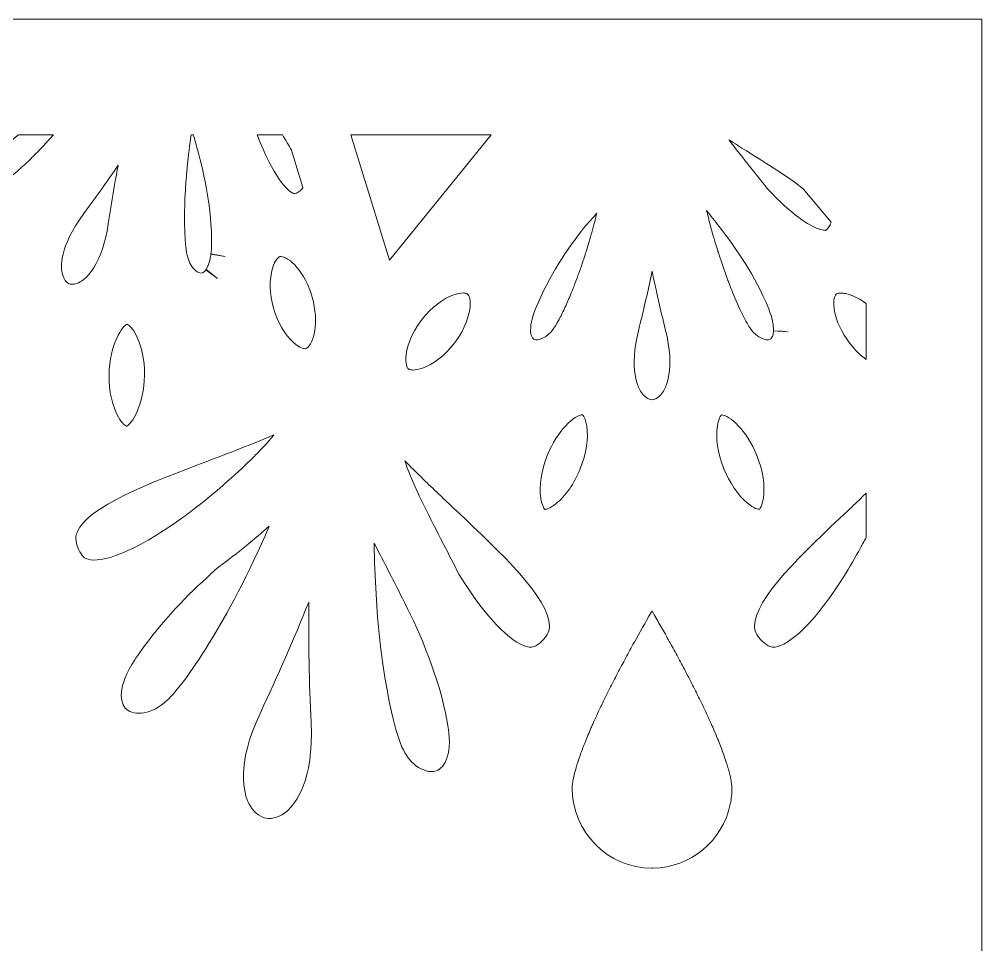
# Model space of a CAD drawing. Header units: millimetres. Extents: x 31 to 886, y -1164 to 562.
# Drawn here: x 350.2 to 416.8, y -83.9 to -19.9 of the extents above; entities that cross this region are included whole.
import ezdxf

# ---------------------------------------------------------------- set-up
doc = ezdxf.new("R2010")
doc.units = ezdxf.units.MM
doc.header["$MEASUREMENT"] = 0
doc.layers.add('Layer 4', color=7, linetype='Continuous')

msp = doc.modelspace()

# ---------------------------------------------------------------- linework, layer by layer
at = {"layer": 'Layer 4', "lineweight": 0}
for points in [[(31.472, -19.871), (31.472, -468.295), (31.472, -581.098), (167.051, -581.098), (416.77, -581.098), (416.77, -19.871), (31.472, -19.871)], [(382.823, -27.871), (375.774, -36.549), (373.108, -27.871), (382.823, -27.871)]]:
    msp.add_lwpolyline(points, dxfattribs=at)
for points, knots in [([(347.674, -30.539), (347.69, -30.504), (347.711, -30.464), (347.743, -30.4), (347.743, -30.4), (347.826, -30.227), (347.826, -30.227), (347.827, -30.224), (347.833, -30.21), (347.838, -30.199), (347.876, -30.137), (347.924, -30.071), (347.995, -29.971), (347.995, -29.971), (348.018, -29.938), (348.018, -29.938), (348.048, -29.895), (348.076, -29.853), (348.118, -29.787), (348.245, -29.621), (348.393, -29.452), (348.558, -29.285), (349.039, -28.798), (349.553, -28.333), (350.12, -27.871), (350.12, -27.871), (352.529, -27.871), (352.529, -27.871), (352.529, -27.871), (352.284, -28.144), (352.284, -28.144), (352.211, -28.225), (352.139, -28.305), (352.08, -28.37), (352.08, -28.37), (351.778, -28.691), (351.778, -28.691), (351.684, -28.791), (351.59, -28.891), (351.509, -28.975), (351.509, -28.975), (351.226, -29.261), (351.226, -29.261), (351.139, -29.349), (351.052, -29.437), (350.982, -29.506), (350.982, -29.506), (350.724, -29.753), (350.724, -29.753), (350.646, -29.829), (350.568, -29.904), (350.504, -29.963), (350.504, -29.963), (350.305, -30.142), (350.305, -30.142), (350.223, -30.217), (350.14, -30.292), (350.084, -30.342), (350.084, -30.342), (349.905, -30.492), (349.905, -30.492), (349.836, -30.551), (349.767, -30.61), (349.727, -30.643), (349.727, -30.643), (349.585, -30.752), (349.585, -30.752), (349.524, -30.8), (349.465, -30.847), (349.421, -30.878), (349.35, -30.93), (349.286, -30.974), (349.231, -31.008), (348.483, -31.476), (347.87, -31.396), (347.654, -31.183), (347.654, -31.183), (347.601, -31.067), (347.601, -31.067), (347.601, -31.067), (347.6, -31.067), (347.6, -31.067), (347.6, -31.067), (347.596, -31.035), (347.596, -31.035), (347.596, -31.03), (347.592, -31.002), (347.592, -30.997), (347.592, -30.997), (347.587, -30.96), (347.587, -30.96), (347.587, -30.96), (347.674, -30.539), (347.674, -30.539)], [0, 0, 0, 0, 1, 1, 1, 2, 2, 2, 3, 3, 3, 4, 4, 4, 5, 5, 5, 6, 6, 6, 7, 7, 7, 8, 8, 8, 9, 9, 9, 10, 10, 10, 11, 11, 11, 12, 12, 12, 13, 13, 13, 14, 14, 14, 15, 15, 15, 16, 16, 16, 17, 17, 17, 18, 18, 18, 19, 19, 19, 20, 20, 20, 21, 21, 21, 22, 22, 22, 23, 23, 23, 24, 24, 24, 25, 25, 25, 26, 26, 26, 27, 27, 27, 28, 28, 28, 29, 29, 29, 30, 30, 30, 31, 31, 31, 31]), ([(361.605, -33.547), (361.605, -33.419), (361.605, -33.293), (361.606, -33.177), (361.606, -33.177), (361.617, -32.773), (361.617, -32.773), (361.621, -32.628), (361.624, -32.484), (361.63, -32.346), (361.63, -32.346), (361.653, -31.905), (361.653, -31.905), (361.66, -31.746), (361.668, -31.588), (361.678, -31.424), (361.683, -31.351), (361.689, -31.275), (361.696, -31.19), (361.696, -31.19), (361.719, -30.894), (361.719, -30.894), (361.729, -30.745), (361.74, -30.597), (361.753, -30.454), (361.753, -30.454), (361.811, -29.862), (361.811, -29.862), (361.826, -29.707), (361.841, -29.553), (361.859, -29.395), (361.869, -29.301), (361.881, -29.204), (361.894, -29.1), (361.894, -29.1), (361.939, -28.736), (361.939, -28.736), (361.957, -28.587), (361.975, -28.438), (361.994, -28.29), (362.009, -28.187), (362.024, -28.08), (362.041, -27.967), (362.041, -27.967), (362.055, -27.871), (362.055, -27.871), (362.055, -27.871), (362.209, -27.871), (362.209, -27.871), (362.305, -28.208), (362.4, -28.547), (362.492, -28.888), (362.988, -30.719), (363.491, -32.931), (363.473, -35.462), (363.473, -35.462), (363.473, -35.463), (363.473, -35.463), (363.472, -35.686), (363.457, -35.907), (363.43, -36.129), (363.432, -36.119), (363.433, -36.109), (363.436, -36.097), (363.436, -36.097), (364.415, -36.298), (364.415, -36.298), (364.415, -36.298), (363.43, -36.135), (363.43, -36.135), (363.43, -36.135), (363.427, -36.135), (363.427, -36.135), (363.415, -36.193), (363.403, -36.251), (363.394, -36.305), (363.394, -36.305), (363.379, -36.388), (363.379, -36.388), (363.364, -36.475), (363.351, -36.561), (363.327, -36.65), (363.327, -36.65), (363.329, -36.638), (363.329, -36.638), (363.328, -36.643), (363.318, -36.67), (363.316, -36.675), (363.316, -36.675), (363.235, -36.907), (363.235, -36.907), (363.225, -36.935), (363.217, -36.962), (363.218, -36.962), (363.218, -36.962), (363.218, -36.962), (363.219, -36.962), (363.219, -36.962), (363.078, -37.215), (363.078, -37.215), (363.078, -37.215), (363.102, -37.183), (363.102, -37.183), (363.102, -37.183), (363.872, -37.821), (363.872, -37.821), (363.872, -37.821), (363.069, -37.222), (363.069, -37.222), (363.069, -37.222), (362.978, -37.332), (362.978, -37.332), (362.974, -37.335), (362.971, -37.338), (362.971, -37.338), (362.971, -37.338), (362.899, -37.396), (362.899, -37.396), (362.899, -37.396), (362.84, -37.425), (362.84, -37.425), (362.825, -37.43), (362.803, -37.436), (362.768, -37.445), (362.472, -37.443), (361.979, -37.066), (361.78, -36.208), (361.765, -36.143), (361.75, -36.067), (361.742, -36.016), (361.742, -36.016), (361.715, -35.809), (361.715, -35.809), (361.706, -35.75), (361.698, -35.69), (361.693, -35.645), (361.693, -35.645), (361.672, -35.411), (361.672, -35.411), (361.664, -35.327), (361.656, -35.242), (361.651, -35.173), (361.651, -35.173), (361.64, -34.979), (361.64, -34.979), (361.632, -34.849), (361.624, -34.718), (361.619, -34.594), (361.619, -34.594), (361.612, -34.306), (361.612, -34.306), (361.608, -34.177), (361.605, -34.048), (361.604, -33.931), (361.604, -33.931), (361.605, -33.547), (361.605, -33.547)], [0, 0, 0, 0, 1, 1, 1, 2, 2, 2, 3, 3, 3, 4, 4, 4, 5, 5, 5, 6, 6, 6, 7, 7, 7, 8, 8, 8, 9, 9, 9, 10, 10, 10, 11, 11, 11, 12, 12, 12, 13, 13, 13, 14, 14, 14, 15, 15, 15, 16, 16, 16, 17, 17, 17, 18, 18, 18, 19, 19, 19, 20, 20, 20, 21, 21, 21, 22, 22, 22, 23, 23, 23, 24, 24, 24, 25, 25, 25, 26, 26, 26, 27, 27, 27, 28, 28, 28, 29, 29, 29, 30, 30, 30, 31, 31, 31, 32, 32, 32, 33, 33, 33, 34, 34, 34, 35, 35, 35, 36, 36, 36, 37, 37, 37, 38, 38, 38, 39, 39, 39, 40, 40, 40, 41, 41, 41, 42, 42, 42, 43, 43, 43, 44, 44, 44, 45, 45, 45, 46, 46, 46, 47, 47, 47, 48, 48, 48, 49, 49, 49, 50, 50, 50, 51, 51, 51, 52, 52, 52, 52]), ([(368.369, -27.871), (368.614, -28.259), (368.823, -28.609), (369.001, -28.933), (369.001, -28.933), (369.793, -31.509), (369.793, -31.509), (369.786, -31.524), (369.779, -31.538), (369.773, -31.553), (369.773, -31.553), (369.736, -31.595), (369.736, -31.595), (369.705, -31.631), (369.677, -31.666), (369.651, -31.7), (369.604, -31.74), (369.549, -31.78), (369.489, -31.819), (369.261, -31.968), (369.205, -31.95), (369.176, -31.94), (368.745, -31.797), (367.733, -30.777), (366.625, -27.871), (366.625, -27.871), (368.369, -27.871), (368.369, -27.871)], [0, 0, 0, 0, 1, 1, 1, 2, 2, 2, 3, 3, 3, 4, 4, 4, 5, 5, 5, 6, 6, 6, 7, 7, 7, 8, 8, 8, 9, 9, 9, 9]), ([(400.481, -28.976), (401.945, -29.892), (403.331, -30.76), (404.423, -31.603), (404.423, -31.603), (406.342, -33.923), (406.342, -33.923), (406.335, -33.942), (406.328, -33.961), (406.321, -33.982), (406.308, -34.019), (406.295, -34.057), (406.284, -34.094), (406.258, -34.144), (406.227, -34.197), (406.19, -34.25), (406.034, -34.477), (405.969, -34.482), (405.957, -34.483), (405.949, -34.484), (405.888, -34.483), (405.714, -34.446), (405.714, -34.446), (405.554, -34.412), (405.554, -34.412), (405.527, -34.401), (405.5, -34.391), (405.473, -34.381), (404.825, -34.15), (403.681, -33.473), (401.907, -31.567), (401.552, -31.107), (401.193, -30.657), (400.814, -30.182), (400.814, -30.182), (400.773, -30.131), (400.773, -30.131), (400.283, -29.516), (399.805, -28.916), (399.359, -28.326), (399.359, -28.326), (399.29, -28.234), (399.29, -28.234), (399.287, -28.23), (399.284, -28.226), (399.281, -28.222), (399.676, -28.473), (400.073, -28.721), (400.481, -28.976)], [0, 0, 0, 0, 1, 1, 1, 2, 2, 2, 3, 3, 3, 4, 4, 4, 5, 5, 5, 6, 6, 6, 7, 7, 7, 8, 8, 8, 9, 9, 9, 10, 10, 10, 11, 11, 11, 12, 12, 12, 13, 13, 13, 14, 14, 14, 15, 15, 15, 16, 16, 16, 16]), ([(354.629, -33.324), (355.305, -32.41), (355.979, -31.469), (356.632, -30.529), (356.758, -30.346), (356.881, -30.163), (357.016, -29.961), (356.971, -30.183), (356.927, -30.405), (356.886, -30.631), (356.682, -31.76), (356.493, -32.903), (356.324, -34.027), (355.892, -36.915), (354.819, -37.807), (354.378, -38.056), (354.096, -38.215), (353.81, -38.261), (353.61, -38.177), (353.412, -38.095), (353.243, -37.861), (353.157, -37.55), (353.021, -37.061), (352.893, -35.672), (354.629, -33.324)], [0, 0, 0, 0, 1, 1, 1, 2, 2, 2, 3, 3, 3, 4, 4, 4, 5, 5, 5, 6, 6, 6, 7, 7, 7, 8, 8, 8, 8]), ([(385.555, -41.27), (385.555, -41.27), (385.564, -41.057), (385.564, -41.057), (385.574, -40.982), (385.593, -40.902), (385.621, -40.779), (385.621, -40.779), (385.631, -40.733), (385.631, -40.733), (385.644, -40.678), (385.654, -40.625), (385.671, -40.532), (385.728, -40.33), (385.799, -40.123), (385.881, -39.92), (386.825, -37.6), (388.104, -35.782), (389.236, -34.308), (389.552, -33.965), (389.853, -33.622), (390.139, -33.285), (390.139, -33.285), (390.095, -33.458), (390.095, -33.458), (390.061, -33.595), (390.027, -33.731), (389.992, -33.863), (389.965, -33.966), (389.937, -34.066), (389.908, -34.169), (389.908, -34.169), (389.808, -34.53), (389.808, -34.53), (389.77, -34.67), (389.732, -34.809), (389.696, -34.933), (389.696, -34.933), (389.527, -35.495), (389.527, -35.495), (389.48, -35.651), (389.433, -35.808), (389.385, -35.961), (389.364, -36.031), (389.341, -36.097), (389.316, -36.171), (389.316, -36.171), (389.227, -36.444), (389.227, -36.444), (389.179, -36.595), (389.13, -36.745), (389.085, -36.877), (389.085, -36.877), (388.923, -37.34), (388.923, -37.34), (388.874, -37.479), (388.826, -37.616), (388.784, -37.731), (388.784, -37.731), (388.636, -38.121), (388.636, -38.121), (388.584, -38.258), (388.534, -38.393), (388.488, -38.507), (388.488, -38.507), (388.419, -38.677), (388.419, -38.677), (388.344, -38.862), (388.27, -39.045), (388.204, -39.2), (388.204, -39.2), (388.131, -39.368), (388.131, -39.368), (388.062, -39.524), (387.995, -39.679), (387.927, -39.827), (387.927, -39.827), (387.899, -39.886), (387.899, -39.886), (387.826, -40.043), (387.754, -40.196), (387.688, -40.329), (387.688, -40.329), (387.654, -40.392), (387.654, -40.392), (387.59, -40.519), (387.527, -40.641), (387.479, -40.729), (387.479, -40.729), (387.371, -40.918), (387.371, -40.918), (387.342, -40.971), (387.312, -41.022), (387.289, -41.061), (387.242, -41.137), (387.199, -41.204), (387.163, -41.255), (386.648, -41.975), (386.052, -42.135), (385.777, -42.022), (385.777, -42.022), (385.678, -41.934), (385.678, -41.934), (385.678, -41.934), (385.576, -41.681), (385.576, -41.681), (385.576, -41.681), (385.547, -41.436), (385.547, -41.436), (385.547, -41.434), (385.546, -41.426), (385.545, -41.418), (385.546, -41.383), (385.55, -41.341), (385.555, -41.27)], [0, 0, 0, 0, 1, 1, 1, 2, 2, 2, 3, 3, 3, 4, 4, 4, 5, 5, 5, 6, 6, 6, 7, 7, 7, 8, 8, 8, 9, 9, 9, 10, 10, 10, 11, 11, 11, 12, 12, 12, 13, 13, 13, 14, 14, 14, 15, 15, 15, 16, 16, 16, 17, 17, 17, 18, 18, 18, 19, 19, 19, 20, 20, 20, 21, 21, 21, 22, 22, 22, 23, 23, 23, 24, 24, 24, 25, 25, 25, 26, 26, 26, 27, 27, 27, 28, 28, 28, 29, 29, 29, 30, 30, 30, 31, 31, 31, 32, 32, 32, 33, 33, 33, 34, 34, 34, 35, 35, 35, 36, 36, 36, 37, 37, 37, 38, 38, 38, 38]), ([(398.603, -34.222), (399.759, -35.721), (401.071, -37.57), (402.025, -39.917), (402.106, -40.116), (402.174, -40.315), (402.235, -40.531), (402.237, -40.54), (402.239, -40.549), (402.239, -40.55), (402.249, -40.602), (402.259, -40.654), (402.278, -40.739), (402.304, -40.852), (402.329, -40.957), (402.341, -41.045), (402.341, -41.053), (402.343, -41.078), (402.343, -41.084), (402.343, -41.084), (402.355, -41.292), (402.355, -41.292), (402.358, -41.342), (402.364, -41.392), (402.363, -41.436), (402.363, -41.436), (402.943, -41.454), (402.943, -41.454), (402.943, -41.454), (403.359, -41.502), (403.359, -41.502), (403.359, -41.502), (402.359, -41.441), (402.359, -41.441), (402.359, -41.441), (402.331, -41.688), (402.331, -41.688), (402.331, -41.688), (402.329, -41.688), (402.329, -41.688), (402.329, -41.688), (402.282, -41.838), (402.282, -41.838), (402.282, -41.838), (402.282, -41.838), (402.282, -41.838), (402.278, -41.846), (402.274, -41.853), (402.272, -41.856), (402.272, -41.856), (402.203, -41.962), (402.203, -41.962), (402.201, -41.964), (402.196, -41.97), (402.19, -41.976), (402.176, -41.987), (402.157, -42.002), (402.129, -42.023), (401.853, -42.134), (401.256, -41.972), (400.744, -41.256), (400.705, -41.201), (400.663, -41.136), (400.64, -41.1), (400.64, -41.1), (400.534, -40.916), (400.534, -40.916), (400.503, -40.863), (400.471, -40.809), (400.451, -40.772), (400.451, -40.772), (400.037, -39.948), (400.037, -39.948), (400.037, -39.948), (399.531, -38.78), (399.531, -38.78), (399.53, -38.78), (399.517, -38.748), (399.517, -38.748), (399.485, -38.671), (399.453, -38.593), (399.425, -38.522), (399.425, -38.522), (399.247, -38.055), (399.247, -38.055), (399.205, -37.949), (399.165, -37.842), (399.13, -37.749), (399.13, -37.749), (398.821, -36.873), (398.821, -36.873), (398.792, -36.787), (398.762, -36.697), (398.731, -36.6), (398.731, -36.6), (398.622, -36.266), (398.622, -36.266), (398.587, -36.161), (398.552, -36.055), (398.516, -35.94), (398.488, -35.852), (398.461, -35.76), (398.432, -35.664), (398.432, -35.664), (398.333, -35.338), (398.333, -35.338), (398.293, -35.205), (398.252, -35.072), (398.216, -34.948), (398.216, -34.948), (397.914, -33.858), (397.914, -33.858), (397.887, -33.754), (397.86, -33.647), (397.832, -33.536), (397.832, -33.536), (397.736, -33.157), (397.736, -33.157), (397.732, -33.139), (397.727, -33.12), (397.722, -33.102), (398.017, -33.471), (398.311, -33.843), (398.603, -34.222)], [0, 0, 0, 0, 1, 1, 1, 2, 2, 2, 3, 3, 3, 4, 4, 4, 5, 5, 5, 6, 6, 6, 7, 7, 7, 8, 8, 8, 9, 9, 9, 10, 10, 10, 11, 11, 11, 12, 12, 12, 13, 13, 13, 14, 14, 14, 15, 15, 15, 16, 16, 16, 17, 17, 17, 18, 18, 18, 19, 19, 19, 20, 20, 20, 21, 21, 21, 22, 22, 22, 23, 23, 23, 24, 24, 24, 25, 25, 25, 26, 26, 26, 27, 27, 27, 28, 28, 28, 29, 29, 29, 30, 30, 30, 31, 31, 31, 32, 32, 32, 33, 33, 33, 34, 34, 34, 35, 35, 35, 36, 36, 36, 37, 37, 37, 38, 38, 38, 39, 39, 39, 40, 40, 40, 41, 41, 41, 41]), ([(370.062, -42.635), (370.04, -42.65), (370.018, -42.66), (369.995, -42.667), (369.895, -42.695), (369.595, -42.646), (369.156, -42.259), (368.543, -41.72), (368.049, -40.868), (367.764, -39.861), (367.48, -38.856), (367.455, -37.873), (367.696, -37.092), (367.868, -36.534), (368.098, -36.334), (368.191, -36.308), (368.214, -36.301), (368.239, -36.298), (368.263, -36.298), (368.838, -36.298), (369.941, -37.367), (370.433, -39.108), (370.433, -39.108), (370.433, -39.109), (370.433, -39.109), (370.934, -40.882), (370.532, -42.319), (370.062, -42.635)], [0, 0, 0, 0, 1, 1, 1, 2, 2, 2, 3, 3, 3, 4, 4, 4, 5, 5, 5, 6, 6, 6, 7, 7, 7, 8, 8, 8, 9, 9, 9, 9]), ([(393.036, -41.33), (393.307, -40.242), (393.57, -39.113), (393.818, -37.974), (393.865, -37.758), (393.907, -37.543), (393.952, -37.316), (393.952, -37.316), (393.954, -37.306), (393.954, -37.306), (393.954, -37.306), (393.975, -37.415), (393.975, -37.415), (394.012, -37.601), (394.049, -37.787), (394.09, -37.973), (394.336, -39.106), (394.599, -40.235), (394.872, -41.329), (395.577, -44.163), (394.927, -45.397), (394.616, -45.795), (394.416, -46.05), (394.168, -46.203), (393.953, -46.203), (393.739, -46.203), (393.492, -46.051), (393.293, -45.796), (392.981, -45.397), (392.331, -44.163), (393.036, -41.33)], [0, 0, 0, 0, 1, 1, 1, 2, 2, 2, 3, 3, 3, 4, 4, 4, 5, 5, 5, 6, 6, 6, 7, 7, 7, 8, 8, 8, 9, 9, 9, 10, 10, 10, 10]), ([(378.056, -40.626), (378.696, -39.814), (379.469, -39.219), (380.23, -38.949), (380.473, -38.863), (380.699, -38.817), (380.883, -38.817), (380.982, -38.817), (381.116, -38.83), (381.192, -38.89), (381.302, -38.977), (381.43, -39.336), (381.333, -39.969), (381.216, -40.732), (380.805, -41.619), (380.234, -42.342), (379.594, -43.153), (378.822, -43.749), (378.06, -44.019), (377.565, -44.194), (377.22, -44.175), (377.095, -44.076), (377.081, -44.065), (377.067, -44.051), (377.067, -44.051), (377.067, -44.051), (377.067, -44.051), (377.067, -44.051), (377.067, -44.051), (377.041, -44.012), (377.041, -44.012), (376.741, -43.534), (376.93, -42.053), (378.056, -40.626)], [0, 0, 0, 0, 1, 1, 1, 2, 2, 2, 3, 3, 3, 4, 4, 4, 5, 5, 5, 6, 6, 6, 7, 7, 7, 8, 8, 8, 9, 9, 9, 10, 10, 10, 11, 11, 11, 11]), ([(408.77, -43.426), (408.381, -43.135), (408.009, -42.769), (407.673, -42.343), (406.4, -40.728), (406.382, -39.153), (406.702, -38.9), (406.703, -38.899), (406.726, -38.884), (406.793, -38.858), (406.8, -38.855), (406.807, -38.852), (406.814, -38.849), (406.836, -38.843), (406.868, -38.836), (406.906, -38.832), (406.906, -38.832), (406.97, -38.827), (406.97, -38.827), (407.06, -38.822), (407.138, -38.826), (407.266, -38.844), (407.275, -38.845), (407.284, -38.846), (407.292, -38.846), (407.382, -38.864), (407.496, -38.895), (407.632, -38.941), (407.652, -38.948), (407.672, -38.956), (407.714, -38.972), (407.714, -38.972), (407.747, -38.984), (407.747, -38.984), (407.867, -39.031), (407.991, -39.087), (408.123, -39.155), (408.123, -39.155), (408.225, -39.205), (408.225, -39.205), (408.387, -39.296), (408.546, -39.398), (408.699, -39.51), (408.699, -39.51), (408.77, -39.567), (408.77, -39.567), (408.77, -39.567), (408.77, -43.426), (408.77, -43.426)], [0, 0, 0, 0, 1, 1, 1, 2, 2, 2, 3, 3, 3, 4, 4, 4, 5, 5, 5, 6, 6, 6, 7, 7, 7, 8, 8, 8, 9, 9, 9, 10, 10, 10, 11, 11, 11, 12, 12, 12, 13, 13, 13, 14, 14, 14, 15, 15, 15, 16, 16, 16, 16]), ([(357.628, -40.983), (357.686, -40.996), (357.912, -41.14), (358.181, -41.604), (358.613, -42.353), (358.845, -43.389), (358.832, -44.521), (358.811, -46.55), (357.921, -47.976), (357.582, -48.035), (357.524, -48.022), (357.298, -47.878), (357.029, -47.413), (356.596, -46.665), (356.365, -45.629), (356.377, -44.496), (356.4, -42.352), (357.349, -41.031), (357.628, -40.983)], [0, 0, 0, 0, 1, 1, 1, 2, 2, 2, 3, 3, 3, 4, 4, 4, 5, 5, 5, 6, 6, 6, 6]), ([(387.294, -53.411), (386.852, -53.759), (386.58, -53.808), (386.54, -53.8), (386.491, -53.766), (386.334, -53.55), (386.252, -53.021), (386.12, -52.167), (386.28, -51.117), (386.702, -50.066), (387.401, -48.324), (388.603, -47.255), (389.144, -47.246), (389.192, -47.28), (389.349, -47.496), (389.431, -48.024), (389.563, -48.879), (389.403, -49.929), (388.981, -50.981), (388.564, -52.019), (387.965, -52.882), (387.294, -53.411)], [0, 0, 0, 0, 1, 1, 1, 2, 2, 2, 3, 3, 3, 4, 4, 4, 5, 5, 5, 6, 6, 6, 7, 7, 7, 7]), ([(401.656, -53.021), (401.573, -53.551), (401.416, -53.767), (401.388, -53.792), (401.33, -53.803), (401.025, -53.762), (400.539, -53.352), (399.914, -52.826), (399.312, -51.939), (398.926, -50.98), (398.926, -50.98), (398.901, -50.918), (398.901, -50.918), (398.498, -49.888), (398.347, -48.861), (398.476, -48.025), (398.557, -47.495), (398.715, -47.279), (398.751, -47.255), (399.304, -47.255), (400.505, -48.324), (401.204, -50.066), (401.204, -50.066), (401.204, -50.066), (401.204, -50.066), (401.627, -51.117), (401.787, -52.167), (401.656, -53.021)], [0, 0, 0, 0, 1, 1, 1, 2, 2, 2, 3, 3, 3, 4, 4, 4, 5, 5, 5, 6, 6, 6, 7, 7, 7, 8, 8, 8, 9, 9, 9, 9]), ([(364.846, -49.827), (365.296, -49.653), (365.744, -49.477), (366.195, -49.296), (366.195, -49.296), (366.483, -49.18), (366.483, -49.18), (366.923, -49.001), (367.357, -48.82), (367.791, -48.632), (367.687, -48.759), (367.582, -48.882), (367.477, -49.004), (367.231, -49.288), (366.976, -49.565), (366.72, -49.826), (366.65, -49.898), (366.557, -49.992), (366.436, -50.112), (365.729, -50.817), (364.262, -52.217), (362.384, -53.674), (362.074, -53.913), (361.754, -54.155), (361.423, -54.395), (357.991, -56.886), (355.814, -57.505), (354.92, -57.254), (354.719, -57.198), (354.502, -57.098), (354.264, -56.541), (354.003, -55.934), (354.072, -55.608), (354.174, -55.368), (354.174, -55.368), (354.174, -55.368), (354.174, -55.368), (354.929, -53.59), (359.138, -51.995), (363.209, -50.452), (363.659, -50.281), (364.11, -50.109), (364.56, -49.937), (364.56, -49.937), (364.846, -49.827), (364.846, -49.827)], [0, 0, 0, 0, 1, 1, 1, 2, 2, 2, 3, 3, 3, 4, 4, 4, 5, 5, 5, 6, 6, 6, 7, 7, 7, 8, 8, 8, 9, 9, 9, 10, 10, 10, 11, 11, 11, 12, 12, 12, 13, 13, 13, 14, 14, 14, 15, 15, 15, 15]), ([(386.856, -61.869), (386.858, -62.129), (386.797, -62.458), (386.324, -62.92), (385.913, -63.32), (385.657, -63.35), (385.444, -63.327), (384.528, -63.213), (382.77, -61.826), (380.582, -58.279), (380.235, -57.584), (379.882, -56.9), (379.52, -56.197), (379.52, -56.197), (379.496, -56.152), (379.496, -56.152), (378.567, -54.355), (377.69, -52.657), (376.992, -50.871), (376.944, -50.727), (376.898, -50.582), (376.854, -50.437), (376.854, -50.437), (376.914, -50.5), (376.914, -50.5), (377.248, -50.843), (377.592, -51.187), (377.942, -51.53), (377.942, -51.53), (378.137, -51.722), (378.137, -51.722), (378.474, -52.051), (378.815, -52.379), (379.16, -52.707), (379.16, -52.707), (379.378, -52.913), (379.378, -52.913), (379.714, -53.233), (380.052, -53.552), (380.393, -53.873), (380.393, -53.873), (380.394, -53.874), (380.394, -53.874), (383.562, -56.856), (386.838, -59.939), (386.856, -61.869)], [0, 0, 0, 0, 1, 1, 1, 2, 2, 2, 3, 3, 3, 4, 4, 4, 5, 5, 5, 6, 6, 6, 7, 7, 7, 8, 8, 8, 9, 9, 9, 10, 10, 10, 11, 11, 11, 12, 12, 12, 13, 13, 13, 14, 14, 14, 15, 15, 15, 15]), ([(408.77, -55.725), (408.696, -55.867), (408.621, -56.011), (408.543, -56.157), (408.163, -56.865), (407.771, -57.551), (407.377, -58.195), (405.163, -61.802), (403.387, -63.21), (402.463, -63.326), (402.248, -63.351), (401.995, -63.321), (401.582, -62.918), (401.11, -62.458), (401.049, -62.129), (401.051, -61.869), (401.068, -59.939), (404.346, -56.854), (407.516, -53.87), (407.854, -53.553), (408.191, -53.234), (408.529, -52.914), (408.529, -52.914), (408.77, -52.685), (408.77, -52.685), (408.77, -52.685), (408.77, -55.725), (408.77, -55.725)], [0, 0, 0, 0, 1, 1, 1, 2, 2, 2, 3, 3, 3, 4, 4, 4, 5, 5, 5, 6, 6, 6, 7, 7, 7, 8, 8, 8, 9, 9, 9, 9]), ([(360.402, -67.013), (359.313, -68.037), (358.14, -68.097), (357.59, -67.635), (357.091, -67.214), (356.942, -66.063), (358.168, -64.201), (358.416, -63.825), (358.689, -63.439), (359.028, -62.984), (360.69, -60.757), (362.544, -59.032), (363.982, -57.773), (365.313, -56.803), (366.503, -55.811), (367.462, -54.958), (364.6, -61.646), (361.554, -65.932), (360.402, -67.013)], [0, 0, 0, 0, 1, 1, 1, 2, 2, 2, 3, 3, 3, 4, 4, 4, 5, 5, 5, 6, 6, 6, 6]), ([(377.617, -71.536), (377.223, -71.236), (376.896, -70.801), (376.644, -70.245), (375.987, -68.787), (374.793, -63.554), (374.733, -56.144), (375.066, -56.809), (375.404, -57.463), (375.737, -58.109), (376.102, -58.814), (376.468, -59.523), (376.827, -60.246), (377.935, -62.479), (379.154, -65.206), (379.785, -68.499), (380.206, -70.689), (379.628, -71.697), (379.007, -71.894), (378.606, -72.021), (378.073, -71.883), (377.617, -71.536)], [0, 0, 0, 0, 1, 1, 1, 2, 2, 2, 3, 3, 3, 4, 4, 4, 5, 5, 5, 6, 6, 6, 7, 7, 7, 7]), ([(370.362, -68.57), (370.554, -72.618), (369.259, -74.187), (368.693, -74.674), (368.225, -75.078), (367.691, -75.256), (367.223, -75.161), (366.758, -75.069), (366.332, -74.7), (366.053, -74.148), (365.717, -73.482), (365.121, -71.537), (366.848, -67.871), (368.049, -65.322), (369.169, -62.761), (370.198, -60.21), (370.173, -62.962), (370.228, -65.758), (370.362, -68.57)], [0, 0, 0, 0, 1, 1, 1, 2, 2, 2, 3, 3, 3, 4, 4, 4, 5, 5, 5, 6, 6, 6, 6]), ([(390.281, -67.721), (390.45, -67.361), (390.626, -66.999), (390.806, -66.636), (390.806, -66.636), (390.878, -66.491), (390.878, -66.491), (391.056, -66.135), (391.237, -65.778), (391.421, -65.424), (391.421, -65.424), (391.502, -65.266), (391.502, -65.266), (391.688, -64.911), (391.874, -64.559), (392.061, -64.211), (392.061, -64.211), (392.133, -64.077), (392.133, -64.077), (392.327, -63.718), (392.52, -63.364), (392.703, -63.035), (392.703, -63.035), (392.73, -62.985), (392.73, -62.985), (393.102, -62.314), (393.493, -61.625), (393.892, -60.937), (393.892, -60.937), (393.953, -60.831), (393.953, -60.831), (393.961, -60.845), (393.97, -60.858), (393.978, -60.872), (393.978, -60.872), (394.046, -60.992), (394.046, -60.992), (394.215, -61.283), (394.389, -61.584), (394.568, -61.902), (394.568, -61.902), (394.607, -61.97), (394.607, -61.97), (394.608, -61.971), (394.608, -61.972), (394.609, -61.974), (394.784, -62.282), (394.964, -62.602), (395.147, -62.932), (395.147, -62.932), (395.208, -63.043), (395.208, -63.043), (395.389, -63.369), (395.572, -63.704), (395.755, -64.043), (395.755, -64.043), (395.857, -64.232), (395.857, -64.232), (396.036, -64.565), (396.215, -64.903), (396.391, -65.241), (396.391, -65.241), (396.496, -65.444), (396.496, -65.444), (396.674, -65.787), (396.849, -66.131), (397.02, -66.473), (397.02, -66.473), (397.11, -66.655), (397.11, -66.655), (397.286, -67.009), (397.458, -67.363), (397.62, -67.708), (397.62, -67.708), (397.671, -67.817), (397.671, -67.817), (397.836, -68.17), (397.996, -68.52), (398.153, -68.878), (398.153, -68.878), (398.173, -68.923), (398.173, -68.923), (398.321, -69.261), (398.459, -69.594), (398.592, -69.926), (398.592, -69.926), (398.645, -70.058), (398.645, -70.058), (398.765, -70.362), (398.874, -70.657), (398.979, -70.961), (398.979, -70.961), (399.023, -71.089), (399.023, -71.089), (399.114, -71.358), (399.193, -71.616), (399.257, -71.85), (399.257, -71.85), (399.29, -71.973), (399.29, -71.973), (399.357, -72.231), (399.402, -72.437), (399.429, -72.599), (399.429, -72.599), (399.439, -72.67), (399.439, -72.67), (399.467, -72.854), (399.481, -73), (399.481, -73.102), (399.481, -73.473), (399.444, -73.843), (399.37, -74.203), (398.85, -76.742), (396.597, -78.603), (394.021, -78.627), (393.987, -78.627), (393.958, -78.628), (393.934, -78.629), (393.934, -78.629), (393.931, -78.629), (393.931, -78.629), (390.895, -78.617), (388.425, -76.137), (388.425, -73.102), (388.425, -72.999), (388.44, -72.852), (388.471, -72.651), (388.471, -72.651), (388.476, -72.608), (388.476, -72.608), (388.506, -72.431), (388.553, -72.219), (388.616, -71.979), (388.616, -71.979), (388.647, -71.859), (388.647, -71.859), (388.714, -71.613), (388.794, -71.354), (388.882, -71.093), (388.882, -71.093), (388.934, -70.944), (388.934, -70.944), (389.033, -70.656), (389.143, -70.36), (389.257, -70.068), (389.257, -70.068), (389.317, -69.921), (389.317, -69.921), (389.448, -69.594), (389.586, -69.261), (389.724, -68.943), (389.724, -68.943), (389.757, -68.872), (389.757, -68.872), (389.911, -68.52), (390.074, -68.161), (390.256, -67.773), (390.256, -67.773), (390.281, -67.721), (390.281, -67.721)], [0, 0, 0, 0, 1, 1, 1, 2, 2, 2, 3, 3, 3, 4, 4, 4, 5, 5, 5, 6, 6, 6, 7, 7, 7, 8, 8, 8, 9, 9, 9, 10, 10, 10, 11, 11, 11, 12, 12, 12, 13, 13, 13, 14, 14, 14, 15, 15, 15, 16, 16, 16, 17, 17, 17, 18, 18, 18, 19, 19, 19, 20, 20, 20, 21, 21, 21, 22, 22, 22, 23, 23, 23, 24, 24, 24, 25, 25, 25, 26, 26, 26, 27, 27, 27, 28, 28, 28, 29, 29, 29, 30, 30, 30, 31, 31, 31, 32, 32, 32, 33, 33, 33, 34, 34, 34, 35, 35, 35, 36, 36, 36, 37, 37, 37, 38, 38, 38, 39, 39, 39, 40, 40, 40, 41, 41, 41, 42, 42, 42, 43, 43, 43, 44, 44, 44, 45, 45, 45, 46, 46, 46, 47, 47, 47, 48, 48, 48, 49, 49, 49, 50, 50, 50, 51, 51, 51, 52, 52, 52, 53, 53, 53, 53])]:
    msp.add_open_spline(points, degree=3, knots=knots, dxfattribs=at)

doc.saveas('drawing.dxf')
